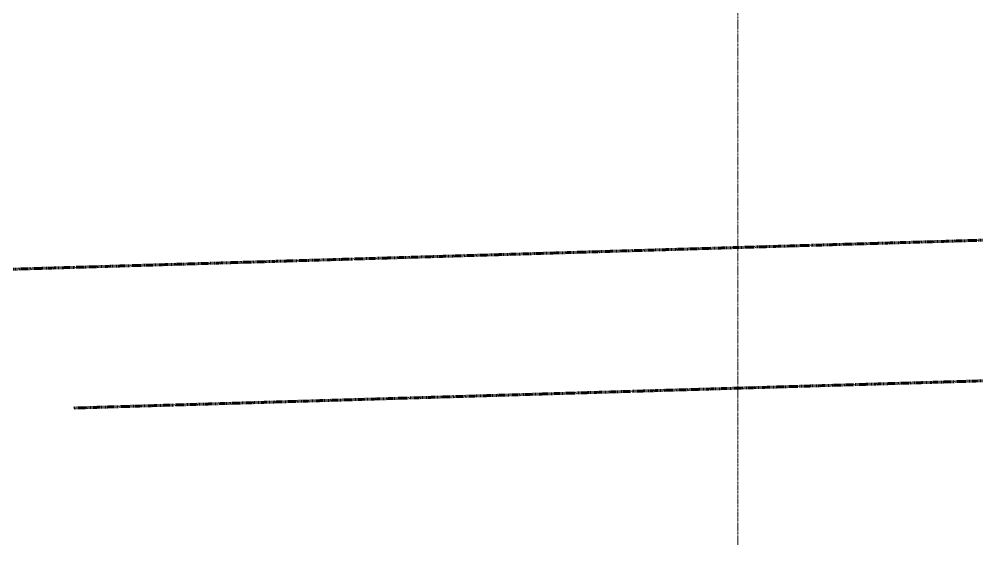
# Model space of a CAD drawing. Header units: inches. Extents: x -4061 to -1937, y 9836 to 11171.
# Drawn here: x -3338.2 to -3093.1, y 9836.2 to 9970.8 of the extents above; entities that cross this region are included whole.
import ezdxf

# ---------------------------------------------------------------- set-up
doc = ezdxf.new("R2010")
doc.units = ezdxf.units.IN
doc.header["$MEASUREMENT"] = 0
doc.linetypes.add('Double Dash 3_8_', pattern=[1, 0.375, -0.125, 0.125, -0.125, 0.125, -0.125])
doc.linetypes.add('Grid Line 1_2_', pattern=[0.875, 0.5, -0.125, 0.125, -0.125])
for name, color, linetype, lineweight in [('0-1', 7, 'Continuous', 5), ('0-3', 10, 'Double Dash 3_8_', 60), ('C-PROP-LINE-1', 10, 'Double Dash 3_8_', 60), ('S-GRID-1', 1, 'Grid Line 1_2_', 9)]:
    doc.layers.add(name, color=color, linetype=linetype, lineweight=lineweight)

# ---------------------------------------------------------------- blocks, each defined once
blk = doc.blocks.new('Family - ___-1878357-ENLARGED RCP - 3RD FLOOR PLAN - WEST')
at = {"layer": 'C-PROP-LINE-1'}
for p, q in [((-3867.12, 9890.98), (-2001.29, 9946.84)), ((-3324.18, 9871.22), (-2001.29, 9910.82))]:
    blk.add_line(p, q, dxfattribs=at)
blk = doc.blocks.new('CTR - 1st Phase - Shell_rvt-1-ENLARGED RCP - 3RD FLOOR PLAN - WEST')
at = {"layer": 'S-GRID-1'}
blk.add_line((-3154.32, 9836.18), (-3154.32, 11138.35), dxfattribs=at)
at = {"layer": '0-3'}
blk.add_blockref('Family - ___-1878357-ENLARGED RCP - 3RD FLOOR PLAN - WEST', (0, 0), dxfattribs=at)

msp = doc.modelspace()

# ---------------------------------------------------------------- block references
at = {"layer": '0-1'}
msp.add_blockref('CTR - 1st Phase - Shell_rvt-1-ENLARGED RCP - 3RD FLOOR PLAN - WEST', (0, 0), dxfattribs=at)

doc.saveas('drawing.dxf')
